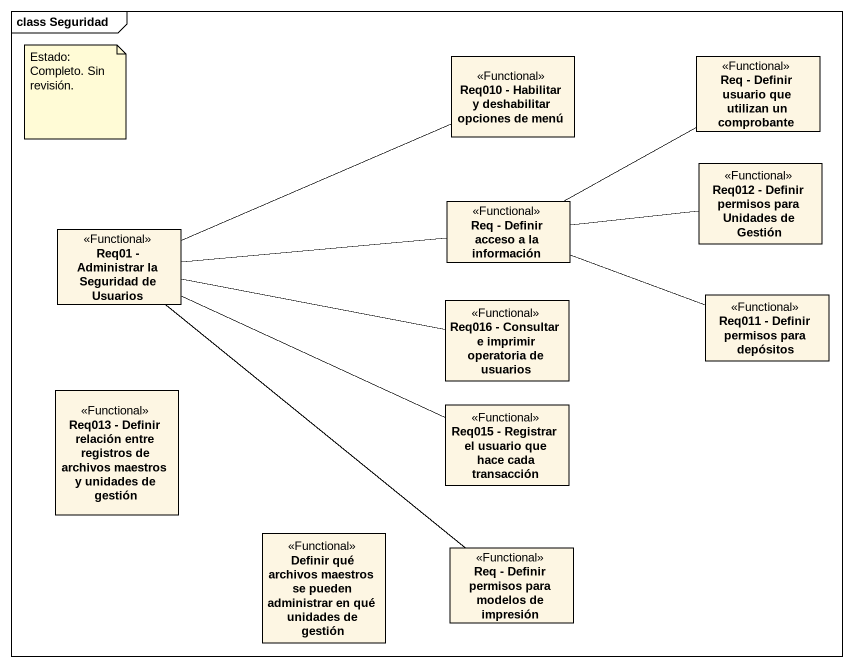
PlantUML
@startuml
mainframe class Seguridad
hide circle
hide empty members
class "Req010 - Habilitar y deshabilitar opciones de menú" as Req010_Habilitar_y <<Functional>>
class "Req - Definir usuario que utilizan un comprobante" as Req_Definir_usuario_que <<Functional>>
class "Req012 - Definir permisos para Unidades de Gestión" as Req012_Definir_permisos <<Functional>>
class "Req - Definir acceso a la información" as Req_Definir_acceso_a_la <<Functional>>
class "Req01 - Administrar la Seguridad de Usuarios" as Req01_Administrar_la <<Functional>>
class "Req016 - Consultar e imprimir operatoria de usuarios" as Req016_Consultar_e_imprimir <<Functional>>
class "Req011 - Definir permisos para depósitos" as Req011_Definir_permisos <<Functional>>
class "Req013 - Definir relación entre registros de archivos maestros y unidades de gestión" as Req013_Definir_relación <<Functional>>
class "Req015 - Registrar el usuario que hace cada transacción" as Req015_Registrar_el_usuario <<Functional>>
class "Definir qué archivos maestros se pueden administrar en qué unidades de gestión" as Definir_qué_archivos <<Functional>>
class "Req - Definir permisos para modelos de impresión" as Req_Definir_permisos_para <<Functional>>
Req_Definir_acceso_a_la -right- Req_Definir_usuario_que
Req_Definir_acceso_a_la -right- Req012_Definir_permisos
Req_Definir_acceso_a_la -right- Req011_Definir_permisos
Req01_Administrar_la -right- Req010_Habilitar_y
Req01_Administrar_la -right- Req_Definir_acceso_a_la
Req01_Administrar_la -right- Req016_Consultar_e_imprimir
Req01_Administrar_la -right- Req015_Registrar_el_usuario
Req01_Administrar_la -- Req_Definir_permisos_para
note as N1
  Estado:
  Completo. Sin revisión.
end note
@enduml
